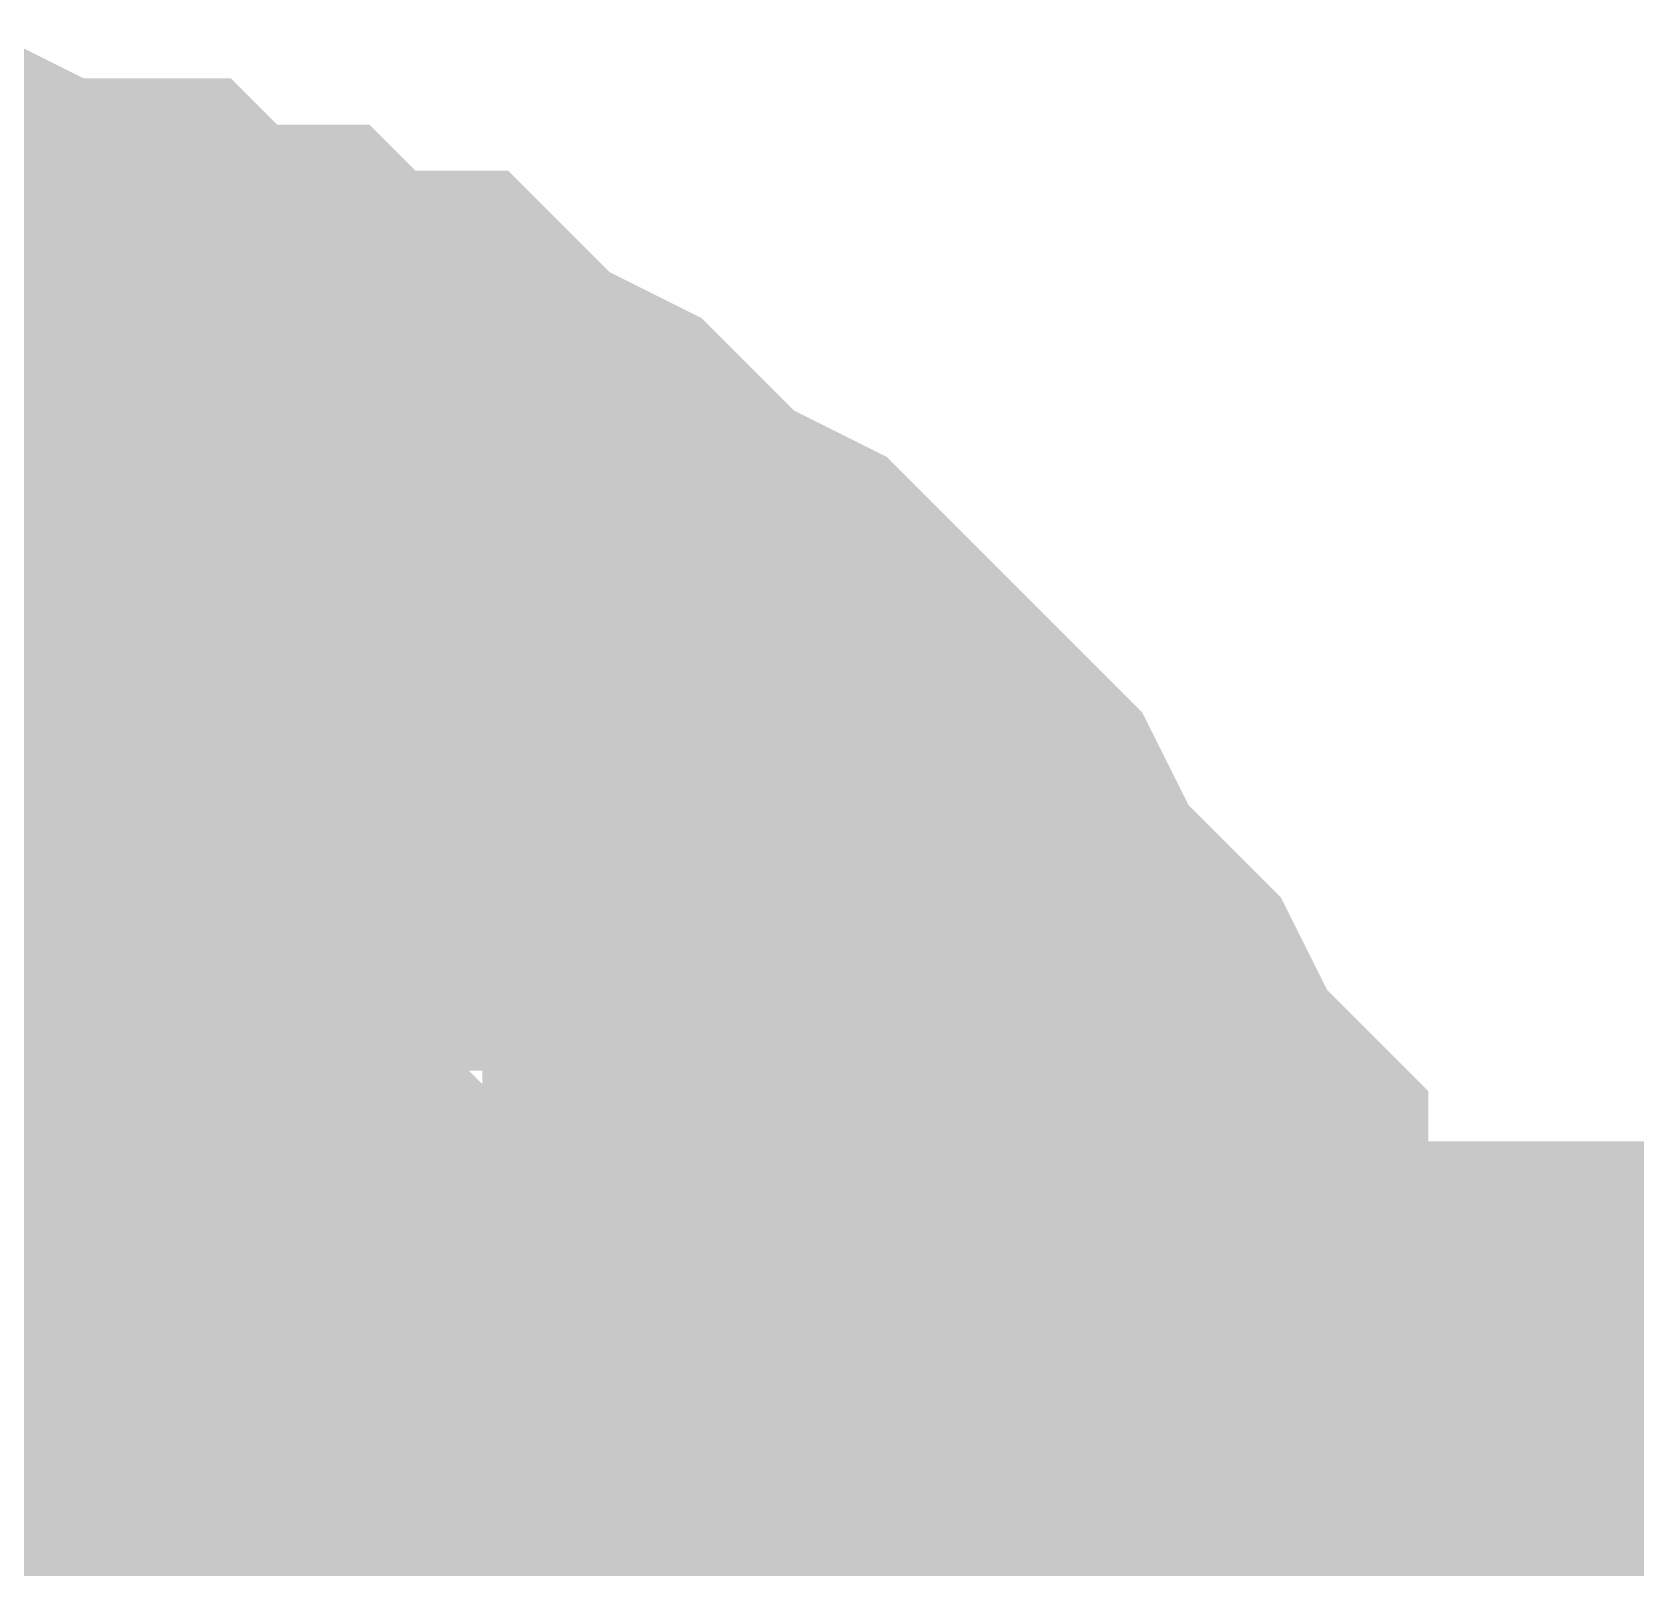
# Model space of a CAD drawing. Header units: inches. Extents: x 0 to 841, y 0 to 594.
# Drawn here: x 257.691 to 258.471, y 117.651 to 118.397 of the extents above; entities that cross this region are included whole.
import ezdxf

# ---------------------------------------------------------------- set-up
doc = ezdxf.new("R2010")
doc.units = ezdxf.units.IN
doc.layers.add('Sheet', color=255, linetype='Continuous')

msp = doc.modelspace()

# ---------------------------------------------------------------- linework, layer by layer
at = {"layer": 'Sheet'}
for points in [[(257.52369, 118.2475, 0.29972, 0.29972, 0), (257.5686, 118.2475, 0.29972, 0.29972, 0), (257.61352, 118.2475, 0.29972, 0.29972, 0), (257.63598, 118.2475, 0.29972, 0.29972, 0), (257.68089, 118.22505, 0.29972, 0.29972, 0), (257.72581, 118.22505, 0.29972, 0.29972, 0), (257.74826, 118.20259, 0.29972, 0.29972, 0), (257.79318, 118.20259, 0.29972, 0.29972, 0), (257.81564, 118.18013, 0.29972, 0.29972, 0), (257.86055, 118.18013, 0.29972, 0.29972, 0), (257.88301, 118.15767, 0.29972, 0.29972, 0), (257.92793, 118.13521, 0.29972, 0.29972, 0), (257.95038, 118.11275, 0.29972, 0.29972, 0), (257.97284, 118.09029, 0.29972, 0.29972, 0), (258.01776, 118.06783, 0.29972, 0.29972, 0), (258.04022, 118.04537, 0.29972, 0.29972, 0), (258.06267, 118.02291, 0.29972, 0.29972, 0), (258.08513, 118.00045, 0.29972, 0.29972, 0), (258.10759, 117.97799, 0.29972, 0.29972, 0), (258.13005, 117.93308, 0.29972, 0.29972, 0), (258.1525, 117.91062, 0.29972, 0.29972, 0), (258.17496, 117.88816, 0.29972, 0.29972, 0), (258.19742, 117.84324, 0.29972, 0.29972, 0), (258.21988, 117.82078, 0.29972, 0.29972, 0), (258.21988, 117.77586, 0.29972, 0.29972, 0), (258.24234, 117.7534, 0.29972, 0.29972, 0), (258.24234, 117.70848, 0.29972, 0.29972, 0), (258.26479, 117.68603, 0.29972, 0.29972, 0), (258.26479, 117.64111, 0.29972, 0.29972, 0), (258.28725, 117.59619, 0.29972, 0.29972, 0), (258.28725, 117.57373, 0.29972, 0.29972, 0), (258.28725, 117.52881, 0.29972, 0.29972, 0), (258.28725, 117.48389, 0.29972, 0.29972, 0)], [(257.52369, 118.2475, 0.29972, 0.29972, 0), (257.5686, 118.2475, 0.29972, 0.29972, 0), (257.61352, 118.2475, 0.29972, 0.29972, 0), (257.63598, 118.2475, 0.29972, 0.29972, 0), (257.68089, 118.22505, 0.29972, 0.29972, 0), (257.72581, 118.22505, 0.29972, 0.29972, 0), (257.74826, 118.20259, 0.29972, 0.29972, 0), (257.79318, 118.20259, 0.29972, 0.29972, 0), (257.81564, 118.18013, 0.29972, 0.29972, 0), (257.86055, 118.18013, 0.29972, 0.29972, 0), (257.88301, 118.15767, 0.29972, 0.29972, 0), (257.92793, 118.13521, 0.29972, 0.29972, 0), (257.95038, 118.11275, 0.29972, 0.29972, 0), (257.97284, 118.09029, 0.29972, 0.29972, 0), (258.01776, 118.06783, 0.29972, 0.29972, 0), (258.04022, 118.04537, 0.29972, 0.29972, 0), (258.06267, 118.02291, 0.29972, 0.29972, 0), (258.08513, 118.00045, 0.29972, 0.29972, 0), (258.10759, 117.97799, 0.29972, 0.29972, 0), (258.13005, 117.93308, 0.29972, 0.29972, 0), (258.1525, 117.91062, 0.29972, 0.29972, 0), (258.17496, 117.88816, 0.29972, 0.29972, 0), (258.19742, 117.84324, 0.29972, 0.29972, 0), (258.21988, 117.82078, 0.29972, 0.29972, 0), (258.21988, 117.77586, 0.29972, 0.29972, 0), (258.24234, 117.7534, 0.29972, 0.29972, 0), (258.24234, 117.70848, 0.29972, 0.29972, 0), (258.26479, 117.68603, 0.29972, 0.29972, 0), (258.26479, 117.64111, 0.29972, 0.29972, 0), (258.28725, 117.59619, 0.29972, 0.29972, 0), (258.28725, 117.57373, 0.29972, 0.29972, 0), (258.28725, 117.52881, 0.29972, 0.29972, 0), (258.28725, 117.48389, 0.29972, 0.29972, 0)], [(257.52369, 118.2475, 0.29972, 0.29972, 0), (257.5686, 118.2475, 0.29972, 0.29972, 0), (257.61352, 118.2475, 0.29972, 0.29972, 0), (257.63598, 118.2475, 0.29972, 0.29972, 0), (257.68089, 118.22505, 0.29972, 0.29972, 0), (257.72581, 118.22505, 0.29972, 0.29972, 0), (257.74826, 118.20259, 0.29972, 0.29972, 0), (257.79318, 118.20259, 0.29972, 0.29972, 0), (257.81564, 118.18013, 0.29972, 0.29972, 0), (257.86055, 118.18013, 0.29972, 0.29972, 0), (257.88301, 118.15767, 0.29972, 0.29972, 0), (257.92793, 118.13521, 0.29972, 0.29972, 0), (257.95038, 118.11275, 0.29972, 0.29972, 0), (257.97284, 118.09029, 0.29972, 0.29972, 0), (258.01776, 118.06783, 0.29972, 0.29972, 0), (258.04022, 118.04537, 0.29972, 0.29972, 0), (258.06267, 118.02291, 0.29972, 0.29972, 0), (258.08513, 118.00045, 0.29972, 0.29972, 0), (258.10759, 117.97799, 0.29972, 0.29972, 0), (258.13005, 117.93308, 0.29972, 0.29972, 0), (258.1525, 117.91062, 0.29972, 0.29972, 0), (258.17496, 117.88816, 0.29972, 0.29972, 0), (258.19742, 117.84324, 0.29972, 0.29972, 0), (258.21988, 117.82078, 0.29972, 0.29972, 0), (258.21988, 117.77586, 0.29972, 0.29972, 0), (258.24234, 117.7534, 0.29972, 0.29972, 0), (258.24234, 117.70848, 0.29972, 0.29972, 0), (258.26479, 117.68603, 0.29972, 0.29972, 0), (258.26479, 117.64111, 0.29972, 0.29972, 0), (258.28725, 117.59619, 0.29972, 0.29972, 0), (258.28725, 117.57373, 0.29972, 0.29972, 0), (258.28725, 117.52881, 0.29972, 0.29972, 0), (258.28725, 117.48389, 0.29972, 0.29972, 0)], [(257.52369, 118.2475, 0.29972, 0.29972, 0), (257.5686, 118.2475, 0.29972, 0.29972, 0), (257.61352, 118.2475, 0.29972, 0.29972, 0), (257.63598, 118.2475, 0.29972, 0.29972, 0), (257.68089, 118.22505, 0.29972, 0.29972, 0), (257.72581, 118.22505, 0.29972, 0.29972, 0), (257.74826, 118.20259, 0.29972, 0.29972, 0), (257.79318, 118.20259, 0.29972, 0.29972, 0), (257.81564, 118.18013, 0.29972, 0.29972, 0), (257.86055, 118.18013, 0.29972, 0.29972, 0), (257.88301, 118.15767, 0.29972, 0.29972, 0), (257.92793, 118.13521, 0.29972, 0.29972, 0), (257.95038, 118.11275, 0.29972, 0.29972, 0), (257.97284, 118.09029, 0.29972, 0.29972, 0), (258.01776, 118.06783, 0.29972, 0.29972, 0), (258.04022, 118.04537, 0.29972, 0.29972, 0), (258.06267, 118.02291, 0.29972, 0.29972, 0), (258.08513, 118.00045, 0.29972, 0.29972, 0), (258.10759, 117.97799, 0.29972, 0.29972, 0), (258.13005, 117.93308, 0.29972, 0.29972, 0), (258.1525, 117.91062, 0.29972, 0.29972, 0), (258.17496, 117.88816, 0.29972, 0.29972, 0), (258.19742, 117.84324, 0.29972, 0.29972, 0), (258.21988, 117.82078, 0.29972, 0.29972, 0), (258.21988, 117.77586, 0.29972, 0.29972, 0), (258.24234, 117.7534, 0.29972, 0.29972, 0), (258.24234, 117.70848, 0.29972, 0.29972, 0), (258.26479, 117.68603, 0.29972, 0.29972, 0), (258.26479, 117.64111, 0.29972, 0.29972, 0), (258.28725, 117.59619, 0.29972, 0.29972, 0), (258.28725, 117.57373, 0.29972, 0.29972, 0), (258.28725, 117.52881, 0.29972, 0.29972, 0), (258.28725, 117.48389, 0.29972, 0.29972, 0)], [(257.52369, 118.2475, 0.29972, 0.29972, 0), (257.5686, 118.2475, 0.29972, 0.29972, 0), (257.61352, 118.2475, 0.29972, 0.29972, 0), (257.63598, 118.2475, 0.29972, 0.29972, 0), (257.68089, 118.22505, 0.29972, 0.29972, 0), (257.72581, 118.22505, 0.29972, 0.29972, 0), (257.74826, 118.20259, 0.29972, 0.29972, 0), (257.79318, 118.20259, 0.29972, 0.29972, 0), (257.81564, 118.18013, 0.29972, 0.29972, 0), (257.86055, 118.18013, 0.29972, 0.29972, 0), (257.88301, 118.15767, 0.29972, 0.29972, 0), (257.92793, 118.13521, 0.29972, 0.29972, 0), (257.95038, 118.11275, 0.29972, 0.29972, 0), (257.97284, 118.09029, 0.29972, 0.29972, 0), (258.01776, 118.06783, 0.29972, 0.29972, 0), (258.04022, 118.04537, 0.29972, 0.29972, 0), (258.06267, 118.02291, 0.29972, 0.29972, 0), (258.08513, 118.00045, 0.29972, 0.29972, 0), (258.10759, 117.97799, 0.29972, 0.29972, 0), (258.13005, 117.93308, 0.29972, 0.29972, 0), (258.1525, 117.91062, 0.29972, 0.29972, 0), (258.17496, 117.88816, 0.29972, 0.29972, 0), (258.19742, 117.84324, 0.29972, 0.29972, 0), (258.21988, 117.82078, 0.29972, 0.29972, 0), (258.21988, 117.77586, 0.29972, 0.29972, 0), (258.24234, 117.7534, 0.29972, 0.29972, 0), (258.24234, 117.70848, 0.29972, 0.29972, 0), (258.26479, 117.68603, 0.29972, 0.29972, 0), (258.26479, 117.64111, 0.29972, 0.29972, 0), (258.28725, 117.59619, 0.29972, 0.29972, 0), (258.28725, 117.57373, 0.29972, 0.29972, 0), (258.28725, 117.52881, 0.29972, 0.29972, 0), (258.28725, 117.48389, 0.29972, 0.29972, 0)], [(257.63598, 118.2475, 0.09906, 0.09906, 0), (257.68089, 118.22505, 0.09906, 0.09906, 0), (257.72581, 118.22505, 0.09906, 0.09906, 0), (257.74826, 118.20259, 0.09906, 0.09906, 0), (257.79318, 118.20259, 0.09906, 0.09906, 0), (257.81564, 118.18013, 0.09906, 0.09906, 0), (257.86055, 118.18013, 0.09906, 0.09906, 0), (257.88301, 118.15767, 0.09906, 0.09906, 0), (257.92793, 118.13521, 0.09906, 0.09906, 0), (257.95038, 118.11275, 0.09906, 0.09906, 0), (257.97284, 118.09029, 0.09906, 0.09906, 0), (258.01776, 118.06783, 0.09906, 0.09906, 0), (258.04022, 118.04537, 0.09906, 0.09906, 0), (258.06267, 118.02291, 0.09906, 0.09906, 0), (258.08513, 118.00045, 0.09906, 0.09906, 0), (258.10759, 117.97799, 0.09906, 0.09906, 0), (258.13005, 117.93308, 0.09906, 0.09906, 0), (258.1525, 117.91062, 0.09906, 0.09906, 0), (258.17496, 117.88816, 0.09906, 0.09906, 0), (258.19742, 117.84324, 0.09906, 0.09906, 0), (258.21988, 117.82078, 0.09906, 0.09906, 0), (258.21988, 117.77586, 0.09906, 0.09906, 0), (258.24234, 117.7534, 0.09906, 0.09906, 0), (258.24234, 117.70848, 0.09906, 0.09906, 0), (258.26479, 117.68603, 0.09906, 0.09906, 0), (258.26479, 117.64111, 0.09906, 0.09906, 0), (258.28725, 117.59619, 0.09906, 0.09906, 0)], [(257.63598, 118.2475, 0.09906, 0.09906, 0), (257.68089, 118.22505, 0.09906, 0.09906, 0), (257.72581, 118.22505, 0.09906, 0.09906, 0), (257.74826, 118.20259, 0.09906, 0.09906, 0), (257.79318, 118.20259, 0.09906, 0.09906, 0), (257.81564, 118.18013, 0.09906, 0.09906, 0), (257.86055, 118.18013, 0.09906, 0.09906, 0), (257.88301, 118.15767, 0.09906, 0.09906, 0), (257.92793, 118.13521, 0.09906, 0.09906, 0), (257.95038, 118.11275, 0.09906, 0.09906, 0), (257.97284, 118.09029, 0.09906, 0.09906, 0), (258.01776, 118.06783, 0.09906, 0.09906, 0), (258.04022, 118.04537, 0.09906, 0.09906, 0), (258.06267, 118.02291, 0.09906, 0.09906, 0), (258.08513, 118.00045, 0.09906, 0.09906, 0), (258.10759, 117.97799, 0.09906, 0.09906, 0), (258.13005, 117.93308, 0.09906, 0.09906, 0), (258.1525, 117.91062, 0.09906, 0.09906, 0), (258.17496, 117.88816, 0.09906, 0.09906, 0), (258.19742, 117.84324, 0.09906, 0.09906, 0), (258.21988, 117.82078, 0.09906, 0.09906, 0), (258.21988, 117.77586, 0.09906, 0.09906, 0), (258.24234, 117.7534, 0.09906, 0.09906, 0), (258.24234, 117.70848, 0.09906, 0.09906, 0), (258.26479, 117.68603, 0.09906, 0.09906, 0), (258.26479, 117.64111, 0.09906, 0.09906, 0), (258.28725, 117.59619, 0.09906, 0.09906, 0)], [(257.63598, 118.2475, 0.09906, 0.09906, 0), (257.68089, 118.22505, 0.09906, 0.09906, 0), (257.72581, 118.22505, 0.09906, 0.09906, 0), (257.74826, 118.20259, 0.09906, 0.09906, 0), (257.79318, 118.20259, 0.09906, 0.09906, 0), (257.81564, 118.18013, 0.09906, 0.09906, 0), (257.86055, 118.18013, 0.09906, 0.09906, 0), (257.88301, 118.15767, 0.09906, 0.09906, 0), (257.92793, 118.13521, 0.09906, 0.09906, 0), (257.95038, 118.11275, 0.09906, 0.09906, 0), (257.97284, 118.09029, 0.09906, 0.09906, 0), (258.01776, 118.06783, 0.09906, 0.09906, 0), (258.04022, 118.04537, 0.09906, 0.09906, 0), (258.06267, 118.02291, 0.09906, 0.09906, 0), (258.08513, 118.00045, 0.09906, 0.09906, 0), (258.10759, 117.97799, 0.09906, 0.09906, 0), (258.13005, 117.93308, 0.09906, 0.09906, 0), (258.1525, 117.91062, 0.09906, 0.09906, 0), (258.17496, 117.88816, 0.09906, 0.09906, 0), (258.19742, 117.84324, 0.09906, 0.09906, 0), (258.21988, 117.82078, 0.09906, 0.09906, 0), (258.21988, 117.77586, 0.09906, 0.09906, 0), (258.24234, 117.7534, 0.09906, 0.09906, 0), (258.24234, 117.70848, 0.09906, 0.09906, 0), (258.26479, 117.68603, 0.09906, 0.09906, 0), (258.26479, 117.64111, 0.09906, 0.09906, 0), (258.28725, 117.59619, 0.09906, 0.09906, 0)], [(257.63598, 118.2475, 0.09906, 0.09906, 0), (257.68089, 118.22505, 0.09906, 0.09906, 0), (257.72581, 118.22505, 0.09906, 0.09906, 0), (257.74826, 118.20259, 0.09906, 0.09906, 0), (257.79318, 118.20259, 0.09906, 0.09906, 0), (257.81564, 118.18013, 0.09906, 0.09906, 0), (257.86055, 118.18013, 0.09906, 0.09906, 0), (257.88301, 118.15767, 0.09906, 0.09906, 0), (257.92793, 118.13521, 0.09906, 0.09906, 0), (257.95038, 118.11275, 0.09906, 0.09906, 0), (257.97284, 118.09029, 0.09906, 0.09906, 0), (258.01776, 118.06783, 0.09906, 0.09906, 0), (258.04022, 118.04537, 0.09906, 0.09906, 0), (258.06267, 118.02291, 0.09906, 0.09906, 0), (258.08513, 118.00045, 0.09906, 0.09906, 0), (258.10759, 117.97799, 0.09906, 0.09906, 0), (258.13005, 117.93308, 0.09906, 0.09906, 0), (258.1525, 117.91062, 0.09906, 0.09906, 0), (258.17496, 117.88816, 0.09906, 0.09906, 0), (258.19742, 117.84324, 0.09906, 0.09906, 0), (258.21988, 117.82078, 0.09906, 0.09906, 0), (258.21988, 117.77586, 0.09906, 0.09906, 0), (258.24234, 117.7534, 0.09906, 0.09906, 0), (258.24234, 117.70848, 0.09906, 0.09906, 0), (258.26479, 117.68603, 0.09906, 0.09906, 0), (258.26479, 117.64111, 0.09906, 0.09906, 0), (258.28725, 117.59619, 0.09906, 0.09906, 0)], [(257.63598, 118.2475, 0.09906, 0.09906, 0), (257.68089, 118.22505, 0.09906, 0.09906, 0), (257.72581, 118.22505, 0.09906, 0.09906, 0), (257.74826, 118.20259, 0.09906, 0.09906, 0), (257.79318, 118.20259, 0.09906, 0.09906, 0), (257.81564, 118.18013, 0.09906, 0.09906, 0), (257.86055, 118.18013, 0.09906, 0.09906, 0), (257.88301, 118.15767, 0.09906, 0.09906, 0), (257.92793, 118.13521, 0.09906, 0.09906, 0), (257.95038, 118.11275, 0.09906, 0.09906, 0), (257.97284, 118.09029, 0.09906, 0.09906, 0), (258.01776, 118.06783, 0.09906, 0.09906, 0), (258.04022, 118.04537, 0.09906, 0.09906, 0), (258.06267, 118.02291, 0.09906, 0.09906, 0), (258.08513, 118.00045, 0.09906, 0.09906, 0), (258.10759, 117.97799, 0.09906, 0.09906, 0), (258.13005, 117.93308, 0.09906, 0.09906, 0), (258.1525, 117.91062, 0.09906, 0.09906, 0), (258.17496, 117.88816, 0.09906, 0.09906, 0), (258.19742, 117.84324, 0.09906, 0.09906, 0), (258.21988, 117.82078, 0.09906, 0.09906, 0), (258.21988, 117.77586, 0.09906, 0.09906, 0), (258.24234, 117.7534, 0.09906, 0.09906, 0), (258.24234, 117.70848, 0.09906, 0.09906, 0), (258.26479, 117.68603, 0.09906, 0.09906, 0), (258.26479, 117.64111, 0.09906, 0.09906, 0), (258.28725, 117.59619, 0.09906, 0.09906, 0)], [(257.52369, 118.00045, 0.29972, 0.29972, 0), (257.54614, 118.00045, 0.29972, 0.29972, 0), (257.5686, 118.00045, 0.29972, 0.29972, 0), (257.59106, 118.00045, 0.29972, 0.29972, 0), (257.61352, 118.00045, 0.29972, 0.29972, 0), (257.63598, 117.97799, 0.29972, 0.29972, 0), (257.65843, 117.97799, 0.29972, 0.29972, 0), (257.70335, 117.97799, 0.29972, 0.29972, 0), (257.72581, 117.95554, 0.29972, 0.29972, 0), (257.72581, 117.95554, 0.29972, 0.29972, 0), (257.74826, 117.93308, 0.29972, 0.29972, 0), (257.77072, 117.93308, 0.29972, 0.29972, 0), (257.79318, 117.91062, 0.29972, 0.29972, 0), (257.81564, 117.91062, 0.29972, 0.29972, 0), (257.8381, 117.88816, 0.29972, 0.29972, 0), (257.86055, 117.8657, 0.29972, 0.29972, 0), (257.86055, 117.84324, 0.29972, 0.29972, 0), (257.88301, 117.84324, 0.29972, 0.29972, 0), (257.90547, 117.82078, 0.29972, 0.29972, 0), (257.92793, 117.79832, 0.29972, 0.29972, 0), (257.92793, 117.77586, 0.29972, 0.29972, 0), (257.95038, 117.7534, 0.29972, 0.29972, 0), (257.95038, 117.73094, 0.29972, 0.29972, 0), (257.97284, 117.70848, 0.29972, 0.29972, 0), (257.97284, 117.68603, 0.29972, 0.29972, 0), (257.9953, 117.66357, 0.29972, 0.29972, 0), (257.9953, 117.64111, 0.29972, 0.29972, 0), (257.9953, 117.61865, 0.29972, 0.29972, 0), (258.01776, 117.59619, 0.29972, 0.29972, 0), (258.01776, 117.57373, 0.29972, 0.29972, 0), (258.01776, 117.52881, 0.29972, 0.29972, 0), (258.01776, 117.50635, 0.29972, 0.29972, 0), (258.01776, 117.48389, 0.29972, 0.29972, 0)], [(257.52369, 118.00045, 0.29972, 0.29972, 0), (257.54614, 118.00045, 0.29972, 0.29972, 0), (257.5686, 118.00045, 0.29972, 0.29972, 0), (257.59106, 118.00045, 0.29972, 0.29972, 0), (257.61352, 118.00045, 0.29972, 0.29972, 0), (257.63598, 117.97799, 0.29972, 0.29972, 0), (257.65843, 117.97799, 0.29972, 0.29972, 0), (257.70335, 117.97799, 0.29972, 0.29972, 0), (257.72581, 117.95554, 0.29972, 0.29972, 0), (257.72581, 117.95554, 0.29972, 0.29972, 0), (257.74826, 117.93308, 0.29972, 0.29972, 0), (257.77072, 117.93308, 0.29972, 0.29972, 0), (257.79318, 117.91062, 0.29972, 0.29972, 0), (257.81564, 117.91062, 0.29972, 0.29972, 0), (257.8381, 117.88816, 0.29972, 0.29972, 0), (257.86055, 117.8657, 0.29972, 0.29972, 0), (257.86055, 117.84324, 0.29972, 0.29972, 0), (257.88301, 117.84324, 0.29972, 0.29972, 0), (257.90547, 117.82078, 0.29972, 0.29972, 0), (257.92793, 117.79832, 0.29972, 0.29972, 0), (257.92793, 117.77586, 0.29972, 0.29972, 0), (257.95038, 117.7534, 0.29972, 0.29972, 0), (257.95038, 117.73094, 0.29972, 0.29972, 0), (257.97284, 117.70848, 0.29972, 0.29972, 0), (257.97284, 117.68603, 0.29972, 0.29972, 0), (257.9953, 117.66357, 0.29972, 0.29972, 0), (257.9953, 117.64111, 0.29972, 0.29972, 0), (257.9953, 117.61865, 0.29972, 0.29972, 0), (258.01776, 117.59619, 0.29972, 0.29972, 0), (258.01776, 117.57373, 0.29972, 0.29972, 0), (258.01776, 117.52881, 0.29972, 0.29972, 0), (258.01776, 117.50635, 0.29972, 0.29972, 0), (258.01776, 117.48389, 0.29972, 0.29972, 0)], [(257.52369, 118.00045, 0.29972, 0.29972, 0), (257.54614, 118.00045, 0.29972, 0.29972, 0), (257.5686, 118.00045, 0.29972, 0.29972, 0), (257.59106, 118.00045, 0.29972, 0.29972, 0), (257.61352, 118.00045, 0.29972, 0.29972, 0), (257.63598, 117.97799, 0.29972, 0.29972, 0), (257.65843, 117.97799, 0.29972, 0.29972, 0), (257.70335, 117.97799, 0.29972, 0.29972, 0), (257.72581, 117.95554, 0.29972, 0.29972, 0), (257.72581, 117.95554, 0.29972, 0.29972, 0), (257.74826, 117.93308, 0.29972, 0.29972, 0), (257.77072, 117.93308, 0.29972, 0.29972, 0), (257.79318, 117.91062, 0.29972, 0.29972, 0), (257.81564, 117.91062, 0.29972, 0.29972, 0), (257.8381, 117.88816, 0.29972, 0.29972, 0), (257.86055, 117.8657, 0.29972, 0.29972, 0), (257.86055, 117.84324, 0.29972, 0.29972, 0), (257.88301, 117.84324, 0.29972, 0.29972, 0), (257.90547, 117.82078, 0.29972, 0.29972, 0), (257.92793, 117.79832, 0.29972, 0.29972, 0), (257.92793, 117.77586, 0.29972, 0.29972, 0), (257.95038, 117.7534, 0.29972, 0.29972, 0), (257.95038, 117.73094, 0.29972, 0.29972, 0), (257.97284, 117.70848, 0.29972, 0.29972, 0), (257.97284, 117.68603, 0.29972, 0.29972, 0), (257.9953, 117.66357, 0.29972, 0.29972, 0), (257.9953, 117.64111, 0.29972, 0.29972, 0), (257.9953, 117.61865, 0.29972, 0.29972, 0), (258.01776, 117.59619, 0.29972, 0.29972, 0), (258.01776, 117.57373, 0.29972, 0.29972, 0), (258.01776, 117.52881, 0.29972, 0.29972, 0), (258.01776, 117.50635, 0.29972, 0.29972, 0), (258.01776, 117.48389, 0.29972, 0.29972, 0)], [(257.63598, 117.97799, 0.09906, 0.09906, 0), (257.65843, 117.97799, 0.09906, 0.09906, 0), (257.70335, 117.97799, 0.09906, 0.09906, 0), (257.72581, 117.95554, 0.09906, 0.09906, 0), (257.72581, 117.95554, 0.09906, 0.09906, 0), (257.74826, 117.93308, 0.09906, 0.09906, 0), (257.77072, 117.93308, 0.09906, 0.09906, 0), (257.79318, 117.91062, 0.09906, 0.09906, 0), (257.81564, 117.91062, 0.09906, 0.09906, 0), (257.8381, 117.88816, 0.09906, 0.09906, 0), (257.86055, 117.8657, 0.09906, 0.09906, 0), (257.86055, 117.84324, 0.09906, 0.09906, 0), (257.88301, 117.84324, 0.09906, 0.09906, 0), (257.90547, 117.82078, 0.09906, 0.09906, 0), (257.92793, 117.79832, 0.09906, 0.09906, 0), (257.92793, 117.77586, 0.09906, 0.09906, 0), (257.95038, 117.7534, 0.09906, 0.09906, 0), (257.95038, 117.73094, 0.09906, 0.09906, 0), (257.97284, 117.70848, 0.09906, 0.09906, 0), (257.97284, 117.68603, 0.09906, 0.09906, 0), (257.9953, 117.66357, 0.09906, 0.09906, 0), (257.9953, 117.64111, 0.09906, 0.09906, 0), (257.9953, 117.61865, 0.09906, 0.09906, 0), (258.01776, 117.59619, 0.09906, 0.09906, 0)], [(257.63598, 117.97799, 0.09906, 0.09906, 0), (257.65843, 117.97799, 0.09906, 0.09906, 0), (257.70335, 117.97799, 0.09906, 0.09906, 0), (257.72581, 117.95554, 0.09906, 0.09906, 0), (257.72581, 117.95554, 0.09906, 0.09906, 0), (257.74826, 117.93308, 0.09906, 0.09906, 0), (257.77072, 117.93308, 0.09906, 0.09906, 0), (257.79318, 117.91062, 0.09906, 0.09906, 0), (257.81564, 117.91062, 0.09906, 0.09906, 0), (257.8381, 117.88816, 0.09906, 0.09906, 0), (257.86055, 117.8657, 0.09906, 0.09906, 0), (257.86055, 117.84324, 0.09906, 0.09906, 0), (257.88301, 117.84324, 0.09906, 0.09906, 0), (257.90547, 117.82078, 0.09906, 0.09906, 0), (257.92793, 117.79832, 0.09906, 0.09906, 0), (257.92793, 117.77586, 0.09906, 0.09906, 0), (257.95038, 117.7534, 0.09906, 0.09906, 0), (257.95038, 117.73094, 0.09906, 0.09906, 0), (257.97284, 117.70848, 0.09906, 0.09906, 0), (257.97284, 117.68603, 0.09906, 0.09906, 0), (257.9953, 117.66357, 0.09906, 0.09906, 0), (257.9953, 117.64111, 0.09906, 0.09906, 0), (257.9953, 117.61865, 0.09906, 0.09906, 0), (258.01776, 117.59619, 0.09906, 0.09906, 0)], [(257.63598, 117.97799, 0.09906, 0.09906, 0), (257.65843, 117.97799, 0.09906, 0.09906, 0), (257.70335, 117.97799, 0.09906, 0.09906, 0), (257.72581, 117.95554, 0.09906, 0.09906, 0), (257.72581, 117.95554, 0.09906, 0.09906, 0), (257.74826, 117.93308, 0.09906, 0.09906, 0), (257.77072, 117.93308, 0.09906, 0.09906, 0), (257.79318, 117.91062, 0.09906, 0.09906, 0), (257.81564, 117.91062, 0.09906, 0.09906, 0), (257.8381, 117.88816, 0.09906, 0.09906, 0), (257.86055, 117.8657, 0.09906, 0.09906, 0), (257.86055, 117.84324, 0.09906, 0.09906, 0), (257.88301, 117.84324, 0.09906, 0.09906, 0), (257.90547, 117.82078, 0.09906, 0.09906, 0), (257.92793, 117.79832, 0.09906, 0.09906, 0), (257.92793, 117.77586, 0.09906, 0.09906, 0), (257.95038, 117.7534, 0.09906, 0.09906, 0), (257.95038, 117.73094, 0.09906, 0.09906, 0), (257.97284, 117.70848, 0.09906, 0.09906, 0), (257.97284, 117.68603, 0.09906, 0.09906, 0), (257.9953, 117.66357, 0.09906, 0.09906, 0), (257.9953, 117.64111, 0.09906, 0.09906, 0), (257.9953, 117.61865, 0.09906, 0.09906, 0), (258.01776, 117.59619, 0.09906, 0.09906, 0)], [(252.51559, 117.48389, 0.7493, 0.7493, 0), (257.52369, 117.48389, 0.7493, 0.7493, 0)], [(257.52369, 112.49796, 0.7493, 0.7493, 0), (257.52369, 117.48389, 0.7493, 0.7493, 0)], [(257.52369, 117.48389, 0.7493, 0.7493, 0), (272.5255, 117.48389, 0.7493, 0.7493, 0), (272.5255, 114.99093, 0.7493, 0.7493, 0)]]:
    msp.add_lwpolyline(points, format="xyseb", dxfattribs=at)
msp.add_lwpolyline([(257.24601, 117.5, 0.508, 0.508, 1), (257.75401, 117.5, 0.508, 0.508, 1)], format="xyseb", close=True, dxfattribs=at)

doc.saveas('drawing.dxf')
